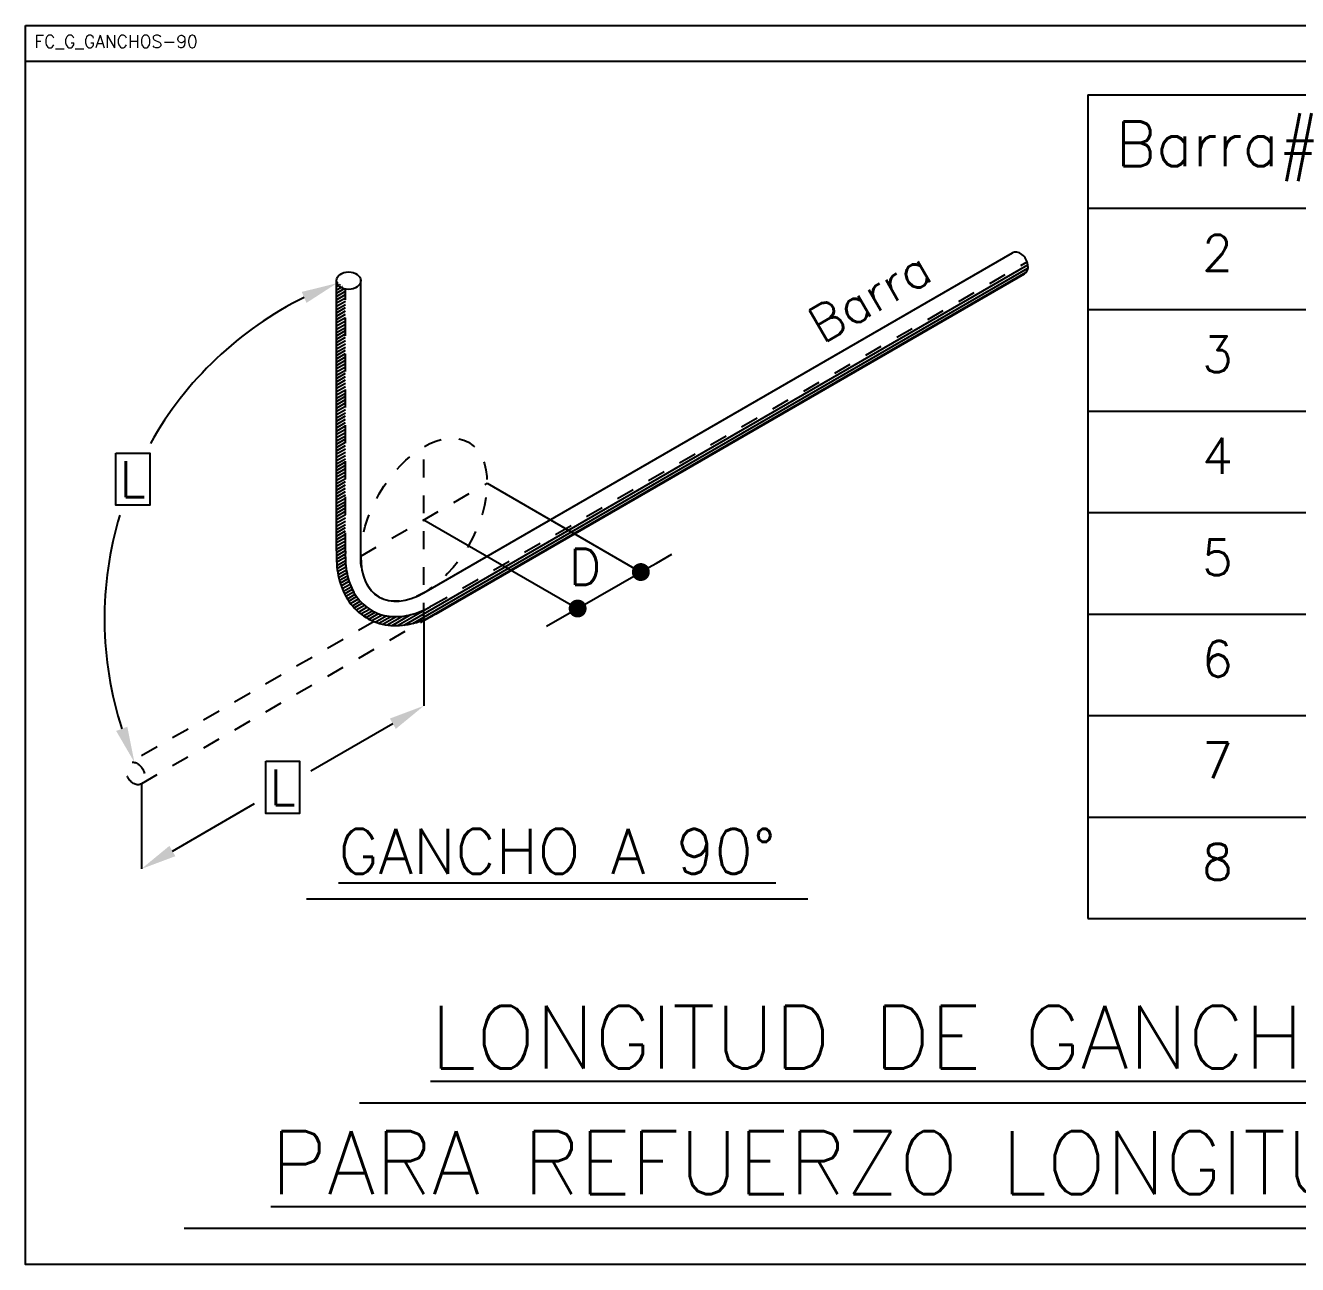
# Model space of a CAD drawing. Header units: millimetres. Extents: x 0 to 197, y -27 to 41.
# Drawn here: x 42.6 to 49.7, y -20.43 to -13.51 of the extents above; entities that cross this region are included whole.
import ezdxf
from ezdxf.enums import TextEntityAlignment as Align

# ---------------------------------------------------------------- set-up
doc = ezdxf.new("R2010")
doc.units = ezdxf.units.MM
doc.header["$LTSCALE"] = 0.01
doc.header["$PDMODE"] = 3
doc.linetypes.add('DASHDOT', pattern=[1, 0.5, -0.25, 0, -0.25])
doc.linetypes.add('DASHED2', pattern=[0.375, 0.25, -0.125])
for name, color, linetype in [('FC_BORDES', 4, 'Continuous'), ('FC_COTAS', 1, 'Continuous'), ('FC_COTAS @ 100', 1, 'Continuous'), ('FC_EJES', 1, 'DASHDOT'), ('FC_HATCH 253', 253, 'Continuous'), ('FC_PROYECCION', 6, 'DASHED2'), ('FC_R-140', 2, 'Continuous'), ('FC_R-200', 5, 'Continuous'), ('FC_R-80', 11, 'Continuous'), ('FC_R-80 @ 100', 11, 'Continuous'), ('FC_REFUERZO 2', 1, 'Continuous')]:
    doc.layers.add(name, color=color, linetype=linetype)
doc.layers.add('FC_HOJA', color=230, linetype='Continuous', plot=False)
doc.layers.add('FC_HOJA @ 20', color=230, linetype='Continuous', plot=False)
doc.styles.add('FC_TEXT', font='romans.shx', dxfattribs={"height": 0.002})
doc.styles.add('FC_TEXT1', font='romans.shx')
doc.dimstyles.new('FC_COTAS', dxfattribs={"dimtxt": 0.0015, "dimasz": 0.001, "dimexe": 0, "dimexo": 0, "dimgap": 0.001, "dimtad": 1, "dimtih": 1, "dimtoh": 1, "dimzin": 0, "dimdsep": 46, "dimtxsty": 'FC_TEXT1', "dimblk": 'DOT', "dimcen": 0.09, "dimclrd": 256, "dimclre": 256, "dimclrt": 256, "dimadec": 0, "dimazin": 0, "dimtfac": 1, "dimtix": 1, "dimtmove": 2, "dimatfit": 3, "dimfxl": 1.002, "dimtolj": 1, "dimtzin": 0, "dimlwd": -1, "dimarcsym": 0})

# ---------------------------------------------------------------- blocks, each defined once
blk = doc.blocks.new('*U123')
at = {"layer": 'FC_R-140', "color": 4, "ltscale": 1.5}
blk.add_lwpolyline([(-0.013996, 0), (0.013996, 0)], dxfattribs=at)
at = {"layer": 'FC_R-140', "ltscale": 1.5, "style": 'FC_TEXT1'}
blk.add_attdef('%%UTÍTULO', text='', height=0.0025, dxfattribs=at).set_placement((0, 0.002656), align=Align.MIDDLE_CENTER)
at = {"layer": 'FC_R-80', "ltscale": 1.5, "style": 'FC_TEXT1'}
blk.add_attdef('ESCALA', text='', height=0.002, dxfattribs=at).set_placement((-0.013996, -0.0017), align=Align.MIDDLE_LEFT)
blk = doc.blocks.new('*T97')
at = {"layer": 'FC_BORDES', "color": 0, "linetype": 'ByBlock', "lineweight": -2, "ltscale": 0.6, "transparency": 16777216}
for p, q in [((0, 0), (3.5353, 0)), ((0, 0), (0, -4.6)), ((1.4474, 0), (1.4474, -4.6)), ((2.4942, 0), (2.4942, -4.6)), ((3.5353, 0), (3.5353, -4.6)), ((0, -0.6333), (3.5353, -0.6333)), ((0, -1.2), (3.5353, -1.2)), ((0, -1.7667), (3.5353, -1.7667)), ((0, -2.3333), (3.5353, -2.3333)), ((0, -2.9), (3.5353, -2.9)), ((0, -3.4667), (3.5353, -3.4667)), ((0, -4.0333), (3.5353, -4.0333)), ((0, -4.6), (3.5353, -4.6))]:
    blk.add_line(p, q, dxfattribs=at)
at = {"layer": 'FC_BORDES', "color": 2, "ltscale": 0.6, "transparency": 16777216, "char_height": 0.25, "attachment_point": 5, "style": 'FC_TEXT1'}
for s, insert, width in [('{\\C12;Barra#}', (0.7237, -0.3167), 1.447088), ('{\\C12;L\\H0.8x;\\C11;(cm)}', (1.9708, -0.3167), 1.046546), ('{\\C12;D\\H0.8x;\\C11;(cm)}', (3.0148, -0.3167), 1.040785)]:
    blk.add_mtext(s, dxfattribs=dict(at, insert=insert, width=width))
at = {"layer": 'FC_BORDES', "color": 11, "ltscale": 0.6, "transparency": 16777216, "char_height": 0.2, "attachment_point": 2, "style": 'FC_TEXT1'}
for s, insert, width in [('2', (0.7237, -0.7833), 1.147388), ('11.2', (1.9708, -0.7833), 0.746846), ('3.8', (3.0148, -0.7833), 0.741085), ('3', (0.7237, -1.35), 1.147388), ('16.6', (1.9708, -1.35), 0.746846), ('5.7', (3.0148, -1.35), 0.741085), ('4', (0.7237, -1.9167), 1.147388), ('22.2', (1.9708, -1.9167), 0.746846), ('7.6', (3.0148, -1.9167), 0.741085), ('5', (0.7237, -2.4833), 1.147388), ('27.8', (1.9708, -2.4833), 0.746846), ('9.5', (3.0148, -2.4833), 0.741085), ('6', (0.7237, -3.05), 1.147388), ('33.4', (1.9708, -3.05), 0.746846), ('11.5', (3.0148, -3.05), 0.741085), ('7', (0.7237, -3.6167), 1.147388), ('38.8', (1.9708, -3.6167), 0.746846), ('13.3', (3.0148, -3.6167), 0.741085), ('8', (0.7237, -4.1833), 1.147388), ('44.4', (1.9708, -4.1833), 0.746846), ('15.2', (3.0148, -4.1833), 0.741085)]:
    blk.add_mtext(s, dxfattribs=dict(at, insert=insert, width=width))
blk = doc.blocks.new('*U124')
at = {"layer": 'FC_R-200', "color": 4, "ltscale": 1.5}
for points in [[(-0.031483, 0), (0.031483, 0)], [(-0.041278, -0.007), (0.041278, -0.007)]]:
    blk.add_lwpolyline(points, dxfattribs=at)
at = {"layer": 'FC_R-200', "ltscale": 1.5, "style": 'FC_TEXT1'}
for tag, p in [('%%UTÍTULO', (0, 0.003656)), ('%%UTÍTULO1', (0, -0.003344))]:
    blk.add_attdef(tag, text='', height=0.0035, dxfattribs=at).set_placement(p, align=Align.MIDDLE_CENTER)
at = {"layer": 'FC_R-80', "ltscale": 1.5, "style": 'FC_TEXT1'}
blk.add_attdef('ESCALA', text='', height=0.002, dxfattribs=at).set_placement((-0.040754, -0.0087), align=Align.MIDDLE_LEFT)
blk = doc.blocks.new('*D93')
at = {"layer": 'Defpoints', "color": 0, "ltscale": 0.6, "transparency": 16777216}
for p in [(-0.9941, -44.7092), (-0.9941, -45.1841), (-2.5718, -45.62)]:
    blk.add_point(p, dxfattribs=at)
at = {"layer": 'FC_COTAS', "lineweight": -2, "ltscale": 0.6, "transparency": 16777216}
for p, q in [((-0.9941, -44.7092), (-0.9941, -45.1841)), ((-2.5718, -45.62), (-2.5718, -46.0949))]:
    blk.add_line(p, q, dxfattribs=at)
at = {"layer": 'FC_COTAS', "ltscale": 0.6, "transparency": 16777216}
for p, q in [((-1.1673, -45.2841), (-1.6258, -45.5488)), ((-2.3986, -45.9949), (-1.9401, -45.7302))]:
    blk.add_line(p, q, dxfattribs=at)
for points in [[(-1.184, -45.2552), (-1.1506, -45.3129), (-0.9941, -45.1841)], [(-2.4153, -45.9661), (-2.3819, -46.0238), (-2.5718, -46.0949)]]:
    blk.add_solid(points, dxfattribs=at)
at = {"layer": 'FC_COTAS', "ltscale": 0.6, "transparency": 16777216, "insert": (-1.783, -45.6395), "char_height": 0.15, "attachment_point": 5, "style": 'FC_TEXT1'}
blk.add_mtext('\\A1;{\\H1.33333x;\\C11;L}', dxfattribs=at)
blk = doc.blocks.new('_Dot')
at = {"color": 0, "linetype": 'ByBlock', "lineweight": -2}
blk.add_line((-0.5, 0), (-1, 0), dxfattribs=at)
at = {"color": 0, "linetype": 'ByBlock', "const_width": 0.5}
blk.add_lwpolyline([(-0.25, 0, 1), (0.25, 0, 1)], format="xyb", close=True, dxfattribs=at)
blk = doc.blocks.new('*D94')
at = {"layer": 'Defpoints', "color": 0, "ltscale": 0.6, "transparency": 16777216}
for p in [(-0.6412, -43.9414), (-0.9941, -44.1452), (0.2176, -44.4373)]:
    blk.add_point(p, dxfattribs=at)
at = {"layer": 'FC_COTAS', "lineweight": -2, "ltscale": 0.6, "transparency": 16777216}
for p, q in [((-0.6412, -43.9414), (0.2176, -44.4373)), ((-0.9941, -44.1452), (-0.1353, -44.641))]:
    blk.add_line(p, q, dxfattribs=at)
at = {"layer": 'FC_COTAS', "ltscale": 0.6, "transparency": 16777216}
for p, q in [((0.3042, -44.3873), (0.3908, -44.3373)), ((-0.1353, -44.641), (0.2176, -44.4373)), ((-0.2219, -44.691), (-0.3085, -44.741))]:
    blk.add_line(p, q, dxfattribs=at)
at = {"layer": 'FC_COTAS', "ltscale": 0.6, "transparency": 16777216, "xscale": 0.1, "yscale": 0.1, "zscale": 0.1}
for p, rotation in [((0.2176, -44.4373), 209.9999999999999), ((-0.1353, -44.641), 29.9999999999999)]:
    blk.add_blockref('_Dot', p, dxfattribs=dict(at, rotation=rotation))
at = {"layer": 'FC_COTAS', "ltscale": 0.6, "transparency": 16777216, "insert": (-0.094, -44.4081), "char_height": 0.15, "attachment_point": 5, "style": 'FC_TEXT1'}
blk.add_mtext('\\A1;{\\H1.33333x;\\C11;D}', dxfattribs=at)
blk = doc.blocks.new('*D95')
at = {"layer": 'Defpoints', "color": 0, "ltscale": 0.6, "transparency": 16777216}
for p in [(-1.4793, -42.8245), (-2.3443, -43.4546), (-0.7762, -44.6986), (-2.6106, -45.4997)]:
    blk.add_point(p, dxfattribs=at)
at = {"layer": 'FC_COTAS', "ltscale": 0.6, "transparency": 16777216}
for start, end in [(116.29083, 150.6996), (163.16884, 197.86606)]:
    blk.add_arc((-0.7762, -44.6986), 2.0016, start, end, dxfattribs=at)
for points in [[(-1.6761, -42.8734), (-1.6496, -42.9346), (-1.4793, -42.8245)], [(-2.6502, -45.3009), (-2.7125, -45.3245), (-2.6106, -45.4997)]]:
    blk.add_solid(points, dxfattribs=at)
at = {"layer": 'FC_COTAS', "ltscale": 0.6, "transparency": 16777216, "insert": (-2.6198, -43.919), "char_height": 0.15, "attachment_point": 5, "style": 'FC_TEXT1'}
blk.add_mtext('\\A1;{\\H1.33333x;\\C11;L}', dxfattribs=at)
blk = doc.blocks.new('FC_B_Gancho 90')
at = {"layer": 'FC_HATCH 253', "ltscale": 0.6}
h = blk.add_hatch(dxfattribs=at)
h.set_pattern_fill('ANSI31', color=256, scale=0.005, angle=165)
h.set_pattern_definition([(210, (1.216465, 44.145192), (0.0079375, -0.0137481533), [])])
edge = h.paths.add_edge_path()
edge.add_ellipse((-0.4205, 1.3347), major_axis=(-0.0676, 0), ratio=0.725242, start_angle=0, end_angle=74.93627, ccw=False)
edge.add_line((-0.488, 1.325), (-0.488, -0.173))
edge.add_line((-0.488, -0.173), (-0.4884, -0.1813))
edge.add_line((-0.4884, -0.1813), (-0.4887, -0.1978))
edge.add_line((-0.4887, -0.1978), (-0.4886, -0.2143))
edge.add_line((-0.4886, -0.2143), (-0.4881, -0.2307))
edge.add_line((-0.4881, -0.2307), (-0.487, -0.247))
edge.add_line((-0.487, -0.247), (-0.4855, -0.2631))
edge.add_line((-0.4855, -0.2631), (-0.4835, -0.2792))
edge.add_line((-0.4835, -0.2792), (-0.481, -0.2951))
edge.add_line((-0.481, -0.2951), (-0.478, -0.3109))
edge.add_line((-0.478, -0.3109), (-0.4745, -0.3265))
edge.add_line((-0.4745, -0.3265), (-0.4705, -0.342))
edge.add_line((-0.4705, -0.342), (-0.4658, -0.3574))
edge.add_line((-0.4658, -0.3574), (-0.4606, -0.3726))
edge.add_line((-0.4606, -0.3726), (-0.4548, -0.3875))
edge.add_line((-0.4548, -0.3875), (-0.4484, -0.4022))
edge.add_line((-0.4484, -0.4022), (-0.4413, -0.4166))
edge.add_line((-0.4413, -0.4166), (-0.4337, -0.4307))
edge.add_line((-0.4337, -0.4307), (-0.4254, -0.4445))
edge.add_line((-0.4254, -0.4445), (-0.4166, -0.4578))
edge.add_line((-0.4166, -0.4578), (-0.407, -0.4708))
edge.add_line((-0.407, -0.4708), (-0.3969, -0.4833))
edge.add_line((-0.3969, -0.4833), (-0.3861, -0.4953))
edge.add_line((-0.3861, -0.4953), (-0.3746, -0.5067))
edge.add_line((-0.3746, -0.5067), (-0.3625, -0.5176))
edge.add_line((-0.3625, -0.5176), (-0.3498, -0.5279))
edge.add_line((-0.3498, -0.5279), (-0.3365, -0.5375))
edge.add_line((-0.3365, -0.5375), (-0.3227, -0.5464))
edge.add_line((-0.3227, -0.5464), (-0.3085, -0.5545))
edge.add_line((-0.3085, -0.5545), (-0.2938, -0.5617))
edge.add_line((-0.2938, -0.5617), (-0.2788, -0.5682))
edge.add_line((-0.2788, -0.5682), (-0.2635, -0.5738))
edge.add_line((-0.2635, -0.5738), (-0.2479, -0.5787))
edge.add_line((-0.2479, -0.5787), (-0.2322, -0.5827))
edge.add_line((-0.2322, -0.5827), (-0.2163, -0.5859))
edge.add_line((-0.2163, -0.5859), (-0.2003, -0.5884))
edge.add_line((-0.2003, -0.5884), (-0.1842, -0.59))
edge.add_line((-0.1842, -0.59), (-0.1681, -0.5909))
edge.add_line((-0.1681, -0.5909), (-0.152, -0.5911))
edge.add_line((-0.152, -0.5911), (-0.136, -0.5904))
edge.add_line((-0.136, -0.5904), (-0.1201, -0.5891))
edge.add_line((-0.1201, -0.5891), (-0.1043, -0.5872))
edge.add_line((-0.1043, -0.5872), (-0.0885, -0.5846))
edge.add_line((-0.0885, -0.5846), (-0.0729, -0.5814))
edge.add_line((-0.0729, -0.5814), (-0.0574, -0.5776))
edge.add_line((-0.0574, -0.5776), (-0.042, -0.5732))
edge.add_line((-0.042, -0.5732), (-0.0267, -0.5682))
edge.add_line((-0.0267, -0.5682), (-0.0116, -0.5628))
edge.add_line((-0.0116, -0.5628), (0, -0.5582))
edge.add_line((0, -0.5582), (0, -0.5038))
edge.add_line((0, -0.5038), (-0.0158, -0.5106))
edge.add_line((-0.0158, -0.5106), (-0.0294, -0.516))
edge.add_line((-0.0294, -0.516), (-0.0429, -0.5209))
edge.add_line((-0.0429, -0.5209), (-0.0565, -0.5253))
edge.add_line((-0.0565, -0.5253), (-0.0702, -0.5292))
edge.add_line((-0.0702, -0.5292), (-0.0839, -0.5326))
edge.add_line((-0.0839, -0.5326), (-0.0977, -0.5354))
edge.add_line((-0.0977, -0.5354), (-0.1114, -0.5377))
edge.add_line((-0.1114, -0.5377), (-0.1252, -0.5394))
edge.add_line((-0.1252, -0.5394), (-0.139, -0.5405))
edge.add_line((-0.139, -0.5405), (-0.1528, -0.541))
edge.add_line((-0.1528, -0.541), (-0.1665, -0.5409))
edge.add_line((-0.1665, -0.5409), (-0.1802, -0.5402))
edge.add_line((-0.1802, -0.5402), (-0.1939, -0.5388))
edge.add_line((-0.1939, -0.5388), (-0.2075, -0.5367))
edge.add_line((-0.2075, -0.5367), (-0.221, -0.5339))
edge.add_line((-0.221, -0.5339), (-0.2343, -0.5305))
edge.add_line((-0.2343, -0.5305), (-0.2474, -0.5265))
edge.add_line((-0.2474, -0.5265), (-0.2603, -0.5217))
edge.add_line((-0.2603, -0.5217), (-0.2728, -0.5164))
edge.add_line((-0.2728, -0.5164), (-0.285, -0.5103))
edge.add_line((-0.285, -0.5103), (-0.2968, -0.5036))
edge.add_line((-0.2968, -0.5036), (-0.3083, -0.4962))
edge.add_line((-0.3083, -0.4962), (-0.3194, -0.4882))
edge.add_line((-0.3194, -0.4882), (-0.3301, -0.4796))
edge.add_line((-0.3301, -0.4796), (-0.3402, -0.4704))
edge.add_line((-0.3402, -0.4704), (-0.3498, -0.4608))
edge.add_line((-0.3498, -0.4608), (-0.3589, -0.4507))
edge.add_line((-0.3589, -0.4507), (-0.3675, -0.4402))
edge.add_line((-0.3675, -0.4402), (-0.3756, -0.4292))
edge.add_line((-0.3756, -0.4292), (-0.3832, -0.4177))
edge.add_line((-0.3832, -0.4177), (-0.3903, -0.4059))
edge.add_line((-0.3903, -0.4059), (-0.3969, -0.3938))
edge.add_line((-0.3969, -0.3938), (-0.403, -0.3813))
edge.add_line((-0.403, -0.3813), (-0.4086, -0.3684))
edge.add_line((-0.4086, -0.3684), (-0.4137, -0.3553))
edge.add_line((-0.4137, -0.3553), (-0.4182, -0.342))
edge.add_line((-0.4182, -0.342), (-0.4223, -0.3285))
edge.add_line((-0.4223, -0.3285), (-0.4259, -0.3148))
edge.add_line((-0.4259, -0.3148), (-0.429, -0.3008))
edge.add_line((-0.429, -0.3008), (-0.4317, -0.2866))
edge.add_line((-0.4317, -0.2866), (-0.434, -0.2722))
edge.add_line((-0.434, -0.2722), (-0.4358, -0.2577))
edge.add_line((-0.4358, -0.2577), (-0.4372, -0.243))
edge.add_line((-0.4372, -0.243), (-0.4381, -0.2282))
edge.add_line((-0.4381, -0.2282), (-0.4386, -0.2133))
edge.add_line((-0.4386, -0.2133), (-0.4387, -0.1982))
edge.add_line((-0.4387, -0.1982), (-0.4384, -0.183))
edge.add_line((-0.4384, -0.183), (-0.438, -0.1741))
edge.add_line((-0.438, -0.1741), (-0.438, 1.2874))
edge = h.paths.add_edge_path()
edge.add_ellipse((3.3206, 1.4314), major_axis=(0.0339, -0.0587), ratio=0.707107, start_angle=0, end_angle=74.81167)
edge.add_line((3.3695, 1.4392), (0.0427, -0.4816))
edge.add_line((0.0427, -0.4816), (0.0374, -0.4846))
edge.add_line((0.0374, -0.4846), (0.0243, -0.4918))
edge.add_line((0.0243, -0.4918), (0.011, -0.4985))
edge.add_line((0.011, -0.4985), (0, -0.5037))
edge.add_line((0, -0.5037), (0, -0.5582))
edge.add_line((0, -0.5582), (0.0034, -0.5568))
edge.add_line((0.0034, -0.5568), (0.0182, -0.5504))
edge.add_line((0.0182, -0.5504), (0.0329, -0.5434))
edge.add_line((0.0329, -0.5434), (0.0475, -0.5361))
edge.add_line((0.0475, -0.5361), (0.0615, -0.5285))
edge.add_line((0.0615, -0.5285), (0.0678, -0.5248))
edge.add_line((0.0678, -0.5248), (3.3545, 1.3728))
at = {"layer": 'FC_COTAS'}
for points in [[(-1.7204, 0.3718), (-1.5311, 0.3718), (-1.5311, 0.0806), (-1.7204, 0.0806)], [(-0.8835, -1.3487), (-0.6942, -1.3487), (-0.6942, -1.6399), (-0.8835, -1.6399)]]:
    blk.add_lwpolyline(points, close=True, dxfattribs=at)
at = {"layer": 'FC_EJES', "ltscale": 0.6}
for points in [[(0, -0.564), (0, 0.4075)], [(-0.3529, -0.2037), (0.3529, 0.2037)]]:
    blk.add_lwpolyline(points, dxfattribs=at)
at = {"layer": 'FC_PROYECCION', "color": 252, "ltscale": 0.6}
for points in [[(-0.4381, -0.1753), (-0.4384, -0.183), (-0.4387, -0.1982), (-0.4386, -0.2133), (-0.4381, -0.2282), (-0.4372, -0.243), (-0.4358, -0.2577), (-0.434, -0.2722), (-0.4317, -0.2866), (-0.429, -0.3008), (-0.4259, -0.3148), (-0.4223, -0.3285), (-0.4182, -0.342), (-0.4137, -0.3553), (-0.4086, -0.3684), (-0.403, -0.3813), (-0.3969, -0.3938), (-0.3903, -0.4059), (-0.3832, -0.4177), (-0.3756, -0.4292), (-0.3675, -0.4402), (-0.3589, -0.4507), (-0.3498, -0.4608), (-0.3402, -0.4704), (-0.3301, -0.4796), (-0.3194, -0.4882), (-0.3083, -0.4962), (-0.2968, -0.5036), (-0.285, -0.5103), (-0.2728, -0.5164), (-0.2603, -0.5217), (-0.2474, -0.5265), (-0.2343, -0.5305), (-0.221, -0.5339), (-0.2075, -0.5367), (-0.1939, -0.5388), (-0.1802, -0.5402), (-0.1665, -0.5409), (-0.1528, -0.541), (-0.139, -0.5405), (-0.1252, -0.5394), (-0.1114, -0.5377), (-0.0977, -0.5354), (-0.0839, -0.5326), (-0.0702, -0.5292), (-0.0565, -0.5253), (-0.0429, -0.5209), (-0.0294, -0.516), (-0.0158, -0.5106), (-0.0024, -0.5048), (0.011, -0.4985), (0.0243, -0.4918), (0.0374, -0.4846), (0.0427, -0.4816), (3.3695, 1.4392)], [(-0.438, -0.173), (-0.438, 1.2874)], [(0.0678, -0.5248), (-1.5777, -1.4748)], [(-0.2779, -0.5685), (-1.6452, -1.3579)]]:
    blk.add_lwpolyline(points, dxfattribs=at)
at = {"layer": 'FC_PROYECCION', "ltscale": 0.6}
blk.add_ellipse((0, 0), major_axis=(-0.2495, -0.4322), ratio=0.57735, dxfattribs=at)
at = {"layer": 'FC_PROYECCION', "color": 252, "ltscale": 0.6}
blk.add_ellipse((-1.6114, -1.4164), major_axis=(0.0338, -0.0585), ratio=0.707107, dxfattribs=at)
at = {"layer": 'FC_REFUERZO 2', "ltscale": 0.6}
for points in [[(0, -0.4075), (3.2868, 1.4901)], [(-0.488, -0.173), (-0.4884, -0.1813), (-0.4887, -0.1978), (-0.4886, -0.2143), (-0.4881, -0.2307), (-0.487, -0.247), (-0.4855, -0.2631), (-0.4835, -0.2792), (-0.481, -0.2951), (-0.478, -0.3109), (-0.4745, -0.3265), (-0.4705, -0.342), (-0.4658, -0.3574), (-0.4606, -0.3726), (-0.4548, -0.3875), (-0.4484, -0.4022), (-0.4413, -0.4166), (-0.4337, -0.4307), (-0.4254, -0.4445), (-0.4166, -0.4578), (-0.407, -0.4708), (-0.3969, -0.4833), (-0.3861, -0.4953), (-0.3746, -0.5067), (-0.3625, -0.5176), (-0.3498, -0.5279), (-0.3365, -0.5375), (-0.3227, -0.5464), (-0.3085, -0.5545), (-0.2938, -0.5617), (-0.2788, -0.5682), (-0.2635, -0.5738), (-0.2479, -0.5787), (-0.2322, -0.5827), (-0.2163, -0.5859), (-0.2003, -0.5884), (-0.1842, -0.59), (-0.1681, -0.5909), (-0.152, -0.5911), (-0.136, -0.5904), (-0.1201, -0.5891), (-0.1043, -0.5872), (-0.0885, -0.5846), (-0.0729, -0.5814), (-0.0574, -0.5776), (-0.042, -0.5732), (-0.0267, -0.5682), (-0.0116, -0.5628), (0.0034, -0.5568), (0.0182, -0.5504), (0.0329, -0.5434), (0.0475, -0.5361), (0.0619, -0.5282), (0.0678, -0.5248), (3.3545, 1.3728)], [(-0.488, -0.173), (-0.488, 1.3347)], [(-0.3529, -0.2037), (-0.3529, 1.3423)]]:
    blk.add_lwpolyline(points, dxfattribs=at)
for centre, major_axis, ratio, start_param, end_param in [((3.3206, 1.4314), (0.0339, -0.0587), 0.707107, 0, 3.141593), ((0, 0), (-0.2495, -0.4322), 0.57735, 5.497787, 7.068583)]:
    blk.add_ellipse(centre, major_axis=major_axis, ratio=ratio, start_param=start_param, end_param=end_param, dxfattribs=at)
blk.add_ellipse((-0.4205, 1.3347), major_axis=(-0.0676, 0), ratio=0.725242, dxfattribs=at)
blk.add_blockref('*T97', (3.7081, 2.373))
at = {"layer": 'FC_COTAS', "xscale": 100, "yscale": 100, "zscale": 100}
for name, p, values in [('*U123', (0.7439, -2.117), {'%%UTÍTULO': '%%UGANCHO A 90°'}), ('*U124', (2.7896, -3.2551), {'%%UTÍTULO': '%%ULONGITUD DE GANCHOS', '%%UTÍTULO1': '%%UPARA REFUERZO LONGITUDINAL'})]:
    blk.add_blockref(name, p, dxfattribs=at).add_auto_attribs(values)
at = {"layer": 'FC_R-80 @ 100', "color": 11, "ltscale": 0.6, "insert": (2.2246, 0.9798), "char_height": 0.2, "attachment_point": 7, "rotation": 30, "style": 'FC_TEXT1'}
blk.add_mtext('Barra', dxfattribs=at)
at = {"layer": 'FC_COTAS @ 100', "ltscale": 0.6}
dim = blk.add_angular_dim_3p(base=(-1.3502, 0.6906), center=(0.2179, -0.5534), p1=(-0.4852, 1.3207), p2=(-1.6165, -1.3545), text='{\\H1.33333x;\\C11;L}', dimstyle='FC_COTAS', override={"dimscale": 100, "dimasz": 0.002, "dimsah": 1, "dimtix": 1, "dimtofl": 1, "dimtmove": 2, "dimatfit": 3}, dxfattribs=at)
dim.commit()
dim.dimension.update_dxf_attribs({"geometry": '*D95', "text_midpoint": (-1.6257, 0.2262), "insert": (0.9941, 44.1452)})
dim = blk.add_linear_dim(base=(1.2117, -0.2921), p1=(0, 0), p2=(0.3529, 0.2037), angle=30, text='{\\H1.33333x;\\C11;D}', dimstyle='FC_COTAS', override={"dimscale": 100, "dimtix": 1, "dimtofl": 1, "dimtmove": 2, "dimatfit": 3}, dxfattribs=at)
dim.commit()
dim.dimension.update_dxf_attribs({"geometry": '*D94', "text_midpoint": (0.9001, -0.2629), "dimtype": 129, "insert": (0.9941, 44.1452)})
dim = blk.add_aligned_dim(p1=(-1.5777, -1.4748), p2=(0, -0.564), distance=-0.4113, text='{\\H1.33333x;\\C11;L}', dimstyle='FC_COTAS', override={"dimscale": 100, "dimasz": 0.002, "dimsah": 1, "dimtix": 1, "dimtofl": 1, "dimtmove": 2, "dimatfit": 3}, dxfattribs=at)
dim.commit()
dim.dimension.update_dxf_attribs({"geometry": '*D93', "text_midpoint": (-0.7888, -1.4943), "insert": (0.9941, 44.1452)})

msp = doc.modelspace()

# ---------------------------------------------------------------- linework, layer by layer
at = {"layer": 'FC_HOJA', "ltscale": 0.6}
msp.add_lwpolyline([(42.5969, -13.5136), (52.7807, -13.5136), (52.7807, -20.4314), (42.5969, -20.4314)], close=True, dxfattribs=at)
msp.add_lwpolyline([(42.5969, -13.7136), (52.7807, -13.7136)], dxfattribs=at)

# ---------------------------------------------------------------- block references
msp.add_blockref('FC_B_Gancho 90', (44.822, -16.2731))

# ---------------------------------------------------------------- texts
at = {"layer": 'FC_HOJA @ 20', "insert": (42.6474, -13.6061), "char_height": 0.07, "attachment_point": 4, "style": 'FC_TEXT'}
msp.add_mtext('FC_G_GANCHOS-90', dxfattribs=at)

doc.saveas('drawing.dxf')
